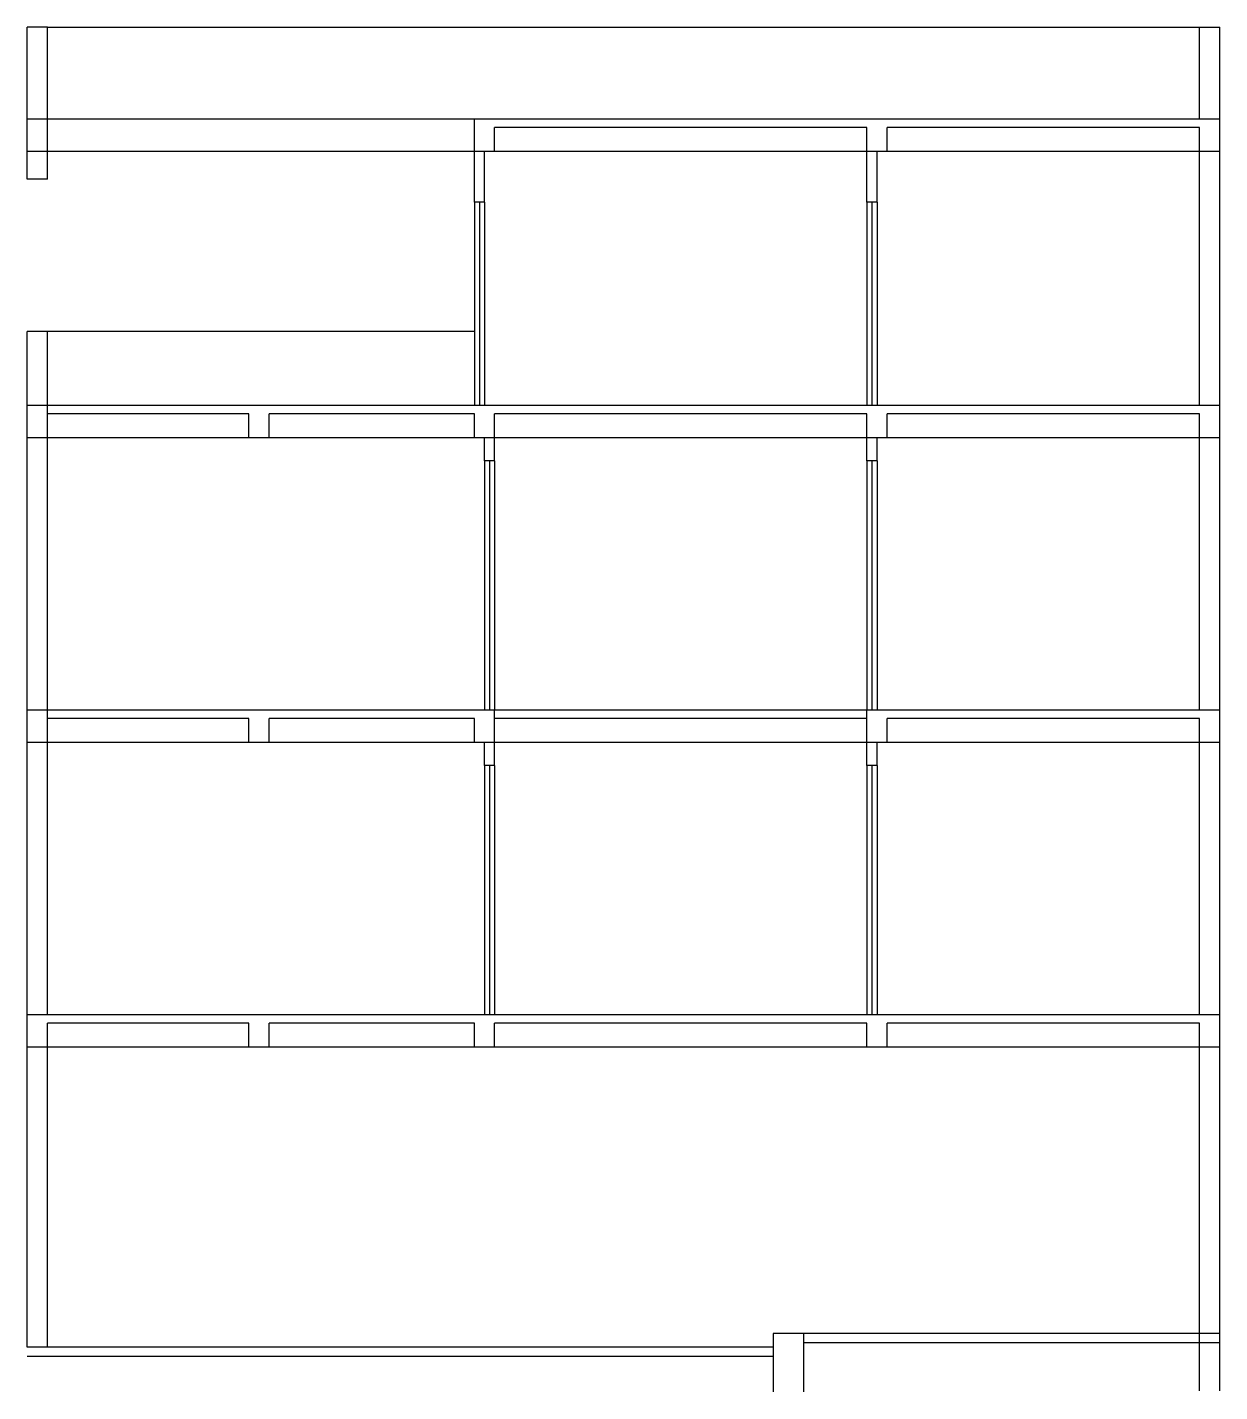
# Model space of a CAD drawing. Extents: x -13783 to 50918, y -8879 to 37156.
# Drawn here: x -9867 to 3043, y 22381 to 37156 of the extents above; entities that cross this region are included whole.
import ezdxf

# ---------------------------------------------------------------- set-up
doc = ezdxf.new("R2010")
doc.units = 0
doc.header["$LTSCALE"] = 600
doc.header["$MEASUREMENT"] = 0
doc.layers.get('0').update_dxf_attribs({"linetype": 'CONTINUOUS'})
doc.layers.add('1', color=1, linetype='CONTINUOUS')
doc.layers.add('9', color=54, linetype='CONTINUOUS')

msp = doc.modelspace()

# ---------------------------------------------------------------- linework, layer by layer
for p, q in [((-9647, 37156), (-9867, 37156)), ((-9867, 35512), (-9867, 37156)), ((-9647, 35512), (-9647, 37156)), ((2823, 36162), (2823, 37156)), ((3043, 22392.2), (3043, 37156)), ((-5027, 35262), (-5027, 36162)), ((-4807, 35812), (-4807, 36072)), ((-777, 35812), (-777, 36072)), ((-557, 35812), (-557, 36072)), ((2823, 33062), (2823, 36072)), ((-4917, 35262), (-4917, 35812)), ((-777, 35262), (-777, 35812)), ((-667, 35262), (-667, 35812)), ((-4917, 35262), (-5027, 35262)), ((-667, 35262), (-777, 35262)), ((-9867, 22862), (-9867, 33862)), ((-9647, 26462), (-9647, 33862)), ((-7467, 32712), (-7467, 32972)), ((-7247, 32712), (-7247, 32972)), ((-5027, 32712), (-5027, 32972)), ((-4807, 32712), (-4807, 32972)), ((-4807, 32462), (-4807, 32972)), ((-777, 32712), (-777, 32972)), ((-777, 32462), (-777, 32972)), ((-557, 32712), (-557, 32972)), ((2823, 29762), (2823, 32972)), ((-4917, 32462), (-4917, 32712)), ((-667, 32462), (-667, 32712)), ((-4807, 29162), (-4807, 29762)), ((-777, 29162), (-777, 29762)), ((-7467, 29412), (-7467, 29672)), ((-7247, 29412), (-7247, 29672)), ((-5027, 29412), (-5027, 29672)), ((-557, 29412), (-557, 29672)), ((2823, 26462), (2823, 29672)), ((-4917, 29162), (-4917, 29412)), ((-667, 29162), (-667, 29412)), ((-9647, 22862), (-9647, 26372)), ((-7467, 26112), (-7467, 26372)), ((-7247, 26112), (-7247, 26372)), ((-5027, 26112), (-5027, 26372)), ((-4807, 26112), (-4807, 26372)), ((-777, 26112), (-777, 26372)), ((-557, 26112), (-557, 26372)), ((2823, 22392.2), (2823, 26372)), ((3043, 23012), (-1792, 23012)), ((-1792, 23012), (-1792, 22381.3)), ((-1462, 23012), (-1462, 22381.3)), ((3043, 22912), (-1462, 22912)), ((-1792, 22862), (-9867, 22862)), ((-1792, 22762), (-9867, 22762))]:
    msp.add_line(p, q)
at = {"color": 54}
for p, q in [((-4807, 32462), (-4917, 32462)), ((-4807, 29162), (-4917, 29162))]:
    msp.add_line(p, q, dxfattribs=at)
at = {"layer": '1', "color": 54}
for p, q in [((3043, 36162), (-5027, 36162)), ((-777, 36072), (-4807, 36072)), ((2823, 36072), (-557, 36072)), ((3043, 35812), (-9867, 35812)), ((-9647, 35512), (-9867, 35512)), ((-5027, 33862), (-9867, 33862)), ((3043, 33062), (-9867, 33062)), ((-7467, 32972), (-9647, 32972)), ((-5027, 32972), (-7247, 32972)), ((-777, 32972), (-4807, 32972)), ((2823, 32972), (-557, 32972)), ((3043, 32712), (-9867, 32712)), ((-667, 32462), (-777, 32462)), ((3043, 29762), (-9867, 29762)), ((-7467, 29672), (-9647, 29672)), ((-5027, 29672), (-7247, 29672)), ((-777, 29672), (-4807, 29672)), ((2823, 29672), (-557, 29672)), ((3043, 29412), (-9867, 29412)), ((-667, 29162), (-777, 29162)), ((3043, 26462), (-9867, 26462)), ((-7467, 26372), (-9647, 26372)), ((-5027, 26372), (-7247, 26372)), ((-777, 26372), (-4807, 26372)), ((2823, 26372), (-557, 26372)), ((3043, 26112), (-9867, 26112))]:
    msp.add_line(p, q, dxfattribs=at)
at = {"layer": '9'}
for p, q in [((-9647, 37156), (3043, 37156)), ((-5027, 36162), (-9867, 36162)), ((-5027, 35262), (-5027, 33062)), ((-4972, 35262), (-4972, 33062)), ((-4917, 35262), (-4917, 33062)), ((-777, 35262), (-777, 33062)), ((-722, 35262), (-722, 33062)), ((-667, 35262), (-667, 33062)), ((-4917, 32462), (-4917, 29762)), ((-4862, 32462), (-4862, 29762)), ((-4807, 32462), (-4807, 29762)), ((-777, 32462), (-777, 29762)), ((-722, 32462), (-722, 29762)), ((-667, 32462), (-667, 29762)), ((-4917, 29162), (-4917, 26462)), ((-4862, 29162), (-4862, 26462)), ((-4807, 29162), (-4807, 26462)), ((-777, 29162), (-777, 26462)), ((-722, 29162), (-722, 26462)), ((-667, 29162), (-667, 26462))]:
    msp.add_line(p, q, dxfattribs=at)

doc.saveas('drawing.dxf')
